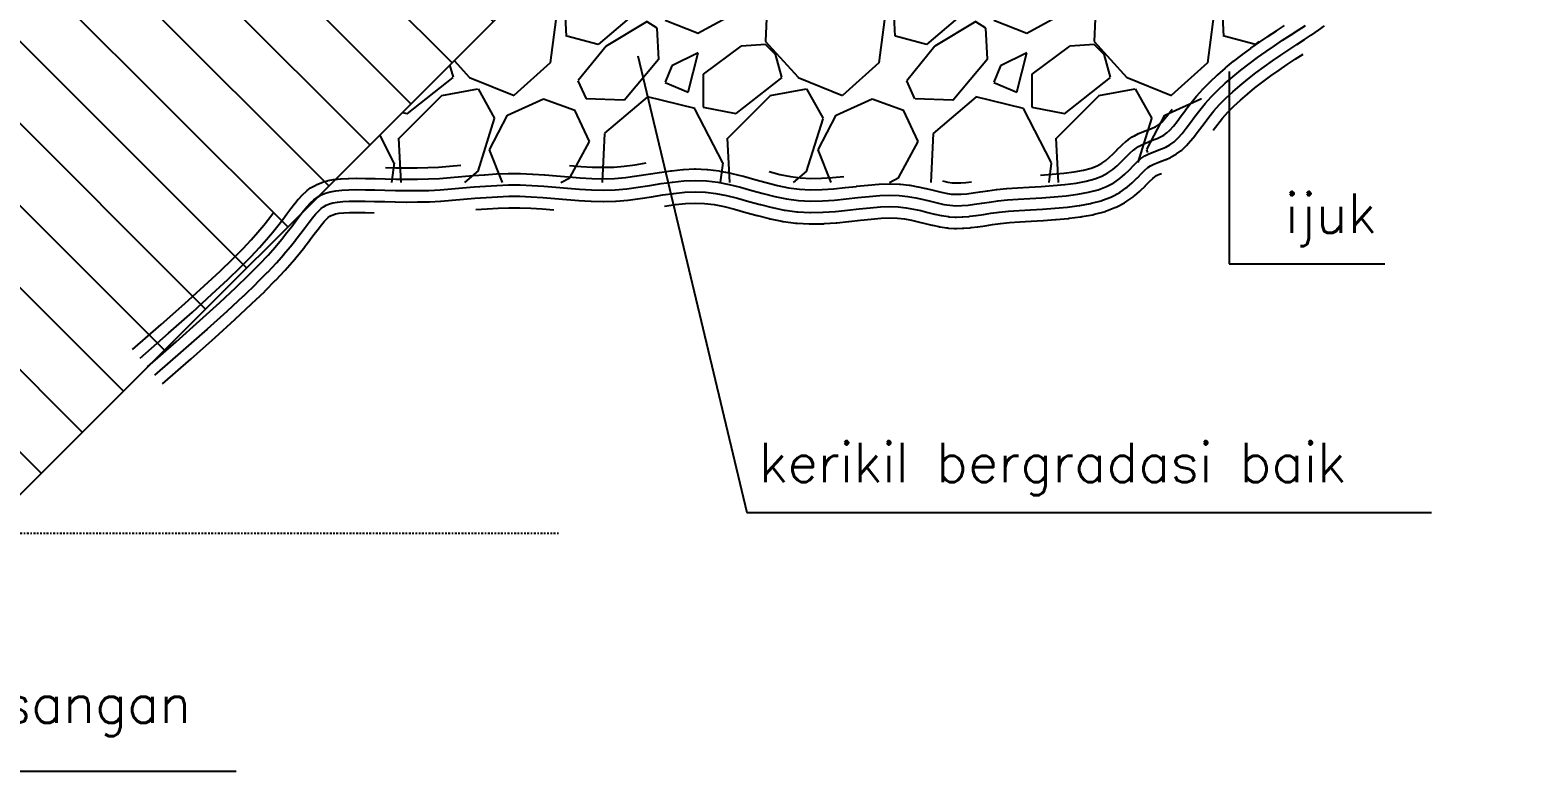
# Model space of a CAD drawing. Header units: metres. Extents: x -50 to 791, y -10 to 584.
# Drawn here: x 457.8 to 554.3, y 117 to 164.9 of the extents above; entities that cross this region are included whole.
import ezdxf

# ---------------------------------------------------------------- set-up
doc = ezdxf.new("R2010")
doc.units = ezdxf.units.M
doc.header["$MEASUREMENT"] = 0
doc.linetypes.add('DASHDOT2', pattern=[0.5, 0.25, -0.125, 0, -0.125])
doc.styles.add('L100', font='simplex.shx', dxfattribs={"height": 0.0254})

msp = doc.modelspace()

# ---------------------------------------------------------------- hatches: boundary and pattern name
at = {"linetype": 'Continuous'}
h = msp.add_hatch(dxfattribs=at)
h.set_pattern_fill('GRAVEL', color=2, scale=15, angle=45, style=0)
h.set_pattern_definition([(273.0128, (-870.0584, -1033.6732), (10.6066347, -180.3122247), [2.01804, -199.78632]), (229.9697, (-869.9523, -1035.6885), (116.67272225, 137.88574128), [3.46302, -342.83887]), (177.5104, (-872.1797, -1038.3401), (222.73862963, -10.60679216), [2.44182, -241.74048]), (312.2737, (-873.6646, -1045.12836), (-201.525478, 222.73859696), [3.15357, -312.20337]), (337.8337, (-871.5433, -1047.4618), (-180.3122962, 74.2460689), [3.09233, -306.1406]), (42.2737, (-868.6795, -1048.62854), (-222.73859696, -201.525478), [3.15357, -312.20337]), (82.6942, (-866.34607, -1046.5072), (-31.81998483, -243.95181565), [4.170435, -412.872735]), (117.2553, (-865.81574, -1042.37065), (-159.09887164, 307.591524), [3.93732, -389.794815]), (166.4296, (-867.61886, -1038.8705), (-222.73867076, 53.0328686), [3.16425, -313.2611]), (220.2364, (-870.6948, -1038.128), (127.27914084, 106.066117), [3.61248, -177.01145]), (267.3974, (-873.4525, -1040.46146), (-10.60676367, -243.9518335), [4.67172, -462.500625]), (183.8141, (-863.058, -1034.7339), (-137.8858251, -10.6066615), [1.59451, -157.85766]), (216.4692, (-864.649, -1034.83996), (159.09909147, 116.6725168), [3.03355, -300.32266]), (270, (-867.089, -1036.643), (10.606605, -10.606605), [2.12132, -19.09188]), (248.1986, (-869.1038, -1036.1128), (31.8197882, 74.2462232), [1.14237, -113.09422]), (336.8014, (-869.528, -1037.1734), (-42.426409, 21.2132073), [1.61554, -79.16193]), (75.9638, (-868.043, -1037.8098), (10.6065544, 53.033014), [2.62393, -84.84034]), (206.5651, (-867.4067, -1035.264), (31.819793, 10.606623), [1.89736, -45.5368]), (61.3895, (-875.6799, -1043.3252), (74.24631267, 137.88576832), [2.658, -263.14267]), (115.3462, (-874.4071, -1040.9918), (74.2462851, -159.098998), [2.22991, -220.76112]), (338.1986, (-869.528, -1033.143), (-74.2462232, 31.8197882), [2.28473, -111.95187]), (28.6105, (-867.4067, -1033.9914), (-137.88576832, -74.24631267), [2.658, -263.14267]), (24.444, (-869.1038, -1049.9013), (-74.2461891, -31.8198672), [2.5632, -125.59686]), (339.7751, (-866.7703, -1048.8407), (-169.70558093, 63.63972945), [2.14767, -212.61964]), (111.8014, (-858.8154, -1043.6434), (-31.8197882, 74.2462232), [2.28472, -111.95187]), (62.354, (-859.6639, -1041.5221), (-95.4594952, -180.3121923), [2.51446, -248.93136]), (114.444, (-864.0126, -1048.8407), (31.8198672, -74.2461891), [1.2816, -126.87846]), (146.3099, (-859.4518, -1044.2798), (-53.0329915, 31.8198382), [0.76485, -75.72043]), (210.9638, (-860.088, -1043.8556), (42.426392, 21.21323), [3.09232, -58.75425]), (231.009, (-862.7398, -1045.44656), (95.45942006, 116.672609), [2.86575, -283.70884]), (348.6901, (-867.0885, -1038.7644), (-31.819815, 10.606583), [2.16333, -51.91994]), (38.1572, (-864.9672, -1039.18866), (201.52551074, 159.0989342), [3.77691, -373.913445]), (105.9454, (-861.9974, -1036.8552), (31.819809, -116.6726233), [1.54434, -152.89011]), (135, (-862.422, -1035.37), (-21.2132, 3e-15), [0.9, -14.1]), (165.2564, (-863.2702, -1045.3405), (116.6725907, -31.81988544), [2.08386, -206.3028]), (93.0128, (-865.2854, -1044.8102), (-10.6066347, 180.3122247), [4.03608, -197.76828]), (45, (-865.498, -1040.78), (1e-15, 21.2132), [3.9, -11.1]), (10.3048, (-862.7398, -1038.0219), (-180.31225963, -31.81965294), [2.37171, -234.79911]), (299.0546, (-860.4064, -1037.5977), (31.8198077, -53.0330088), [2.18403, -107.01762]), (252.646, (-859.3457, -1039.50686), (-95.45928918, -307.59148716), [3.55597, -352.04211]), (220.4261, (-860.4064, -1042.901), (-148.49237483, -127.27928168), [3.761985, -372.43611])])
h.paths.add_polyline_path([(554.32, 181.297), (528.966, 206.651), (501.714, 179.399), (521.714, 179.399), (521.714, 174.399), (496.714, 174.399), (477.314, 154.999), (528.022, 154.999)])
h = msp.add_hatch(dxfattribs=at)
h.set_pattern_fill('LINE', color=2, scale=30, angle=315, style=0)
h.set_pattern_definition([(315, (-867.0885, -1051.9166), (2.6516504, 2.6516504), [])])
h.paths.add_polyline_path([(475.396, 153.081), (475.475, 153.183), (475.697, 153.451), (475.914, 153.685), (476.136, 153.887), (476.39, 154.075), (496.714, 174.399), (454.288, 174.399), (412.239, 132.35), (454.665, 132.35)])

# ---------------------------------------------------------------- linework, layer by layer
at = {"color": 5, "linetype": 'Continuous'}
msp.add_line((454.665, 132.35), (496.714, 174.399), dxfattribs=at)
at = {"color": 2, "linetype": 'Continuous'}
for p, q in [((497.05, 163.185), (504.082, 133.692)), ((535.221, 162.181), (535.221, 149.742)), ((535.221, 149.742), (545.267, 149.742)), ((504.082, 133.692), (548.28, 133.692)), ((448.787, 116.988), (471.114, 116.988))]:
    msp.add_line(p, q, dxfattribs=at)
at = {"color": 5, "linetype": 'DASHDOT2', "ltscale": 0.5}
msp.add_line((395.989, 132.35), (491.973, 132.35), dxfattribs=at)
at = {"color": 3, "linetype": 'Continuous'}
for points in [[(464.918, 143.662), (466.76, 145.272), (468.297, 146.637), (469.563, 147.786), (470.596, 148.748), (471.429, 149.553), (472.098, 150.23), (472.638, 150.807), (473.088, 151.316), (473.478, 151.784), (473.821, 152.217), (474.127, 152.616), (474.402, 152.985, -0.000053), (474.403, 152.985), (474.654, 153.321, -0.003736), (474.661, 153.33), (474.894, 153.632, -0.008493), (474.909, 153.652), (475.131, 153.919, -0.014307), (475.159, 153.951), (475.376, 154.185, -0.020687), (475.419, 154.228), (475.641, 154.43, -0.026203), (475.7, 154.479), (475.932, 154.65, -0.029771), (476.006, 154.697), (476.256, 154.839, -0.030426), (476.336, 154.878), (476.612, 154.993, -0.028122), (476.69, 155.021), (476.998, 155.11, -0.023865), (477.066, 155.126), (477.415, 155.192, -0.01896), (477.47, 155.2), (477.866, 155.244, -0.014347), (477.908, 155.247), (478.358, 155.271, -0.01018), (478.388, 155.272), (478.898, 155.278, -0.006133), (478.916, 155.278), (479.48, 155.272, -0.003115), (479.489, 155.271), (480.099, 155.256, -0.000857), (480.101, 155.256), (480.749, 155.238), (481.423, 155.222), (482.116, 155.212), (482.82, 155.214), (483.528, 155.233), (484.238, 155.271), (484.955, 155.324), (485.68, 155.385), (486.413, 155.449, -0.001942), (486.418, 155.449), (487.155, 155.507, -0.004234), (487.167, 155.508), (487.909, 155.554, -0.006482), (487.928, 155.554), (488.674, 155.581, -0.008663), (488.7, 155.581), (489.453, 155.582, -0.009832), (489.481, 155.582), (490.241, 155.552, -0.007326), (490.263, 155.551), (491.028, 155.499, -0.00403), (491.04, 155.498), (491.809, 155.434, -0.000828), (491.811, 155.434), (492.578, 155.367), (493.338, 155.307), (494.085, 155.266), (494.82, 155.251), (495.541, 155.271), (496.257, 155.333), (496.979, 155.427), (497.71, 155.539), (498.445, 155.655, -0.004049), (498.457, 155.657), (499.19, 155.761, -0.009209), (499.217, 155.764), (499.947, 155.84, -0.014497), (499.99, 155.843), (500.718, 155.877, -0.01979), (500.776, 155.877), (501.504, 155.853, -0.022929), (501.571, 155.848), (502.298, 155.756, -0.018288), (502.351, 155.747), (503.08, 155.601, -0.011923), (503.115, 155.593), (503.846, 155.41, -0.005876), (503.863, 155.405), (504.599, 155.202, -0.000097), (504.599, 155.202), (505.332, 154.999), (506.057, 154.816), (506.772, 154.669), (507.483, 154.572), (508.203, 154.535), (508.938, 154.547), (509.683, 154.598), (510.43, 154.672), (511.171, 154.757, -0.001021), (511.174, 154.758), (511.894, 154.837, -0.006214), (511.913, 154.839), (512.601, 154.898, -0.012471), (512.637, 154.9), (513.285, 154.923, -0.018601), (513.34, 154.923), (513.942, 154.899, -0.018269), (513.996, 154.895), (514.556, 154.832, -0.01523), (514.6, 154.826), (515.122, 154.735, -0.011176), (515.154, 154.728), (515.642, 154.62, -0.006136), (515.66, 154.616), (516.119, 154.503, -0.000089), (516.119, 154.503), (516.543, 154.398), (516.926, 154.315), (517.27, 154.261), (517.595, 154.241), (517.929, 154.248), (518.29, 154.279), (518.69, 154.331), (519.138, 154.397, -0.000259), (519.139, 154.397), (519.637, 154.47, -0.003943), (519.649, 154.471), (520.202, 154.543, -0.006477), (520.22, 154.545), (520.839, 154.61, -0.00701), (520.859, 154.612), (521.548, 154.664, -0.003668), (521.559, 154.664), (522.303, 154.71, -0.000365), (522.305, 154.71), (523.079, 154.756), (523.857, 154.81), (524.618, 154.879), (525.336, 154.97), (525.986, 155.089), (526.543, 155.237), (527, 155.416), (527.379, 155.621), (527.704, 155.847), (527.991, 156.09), (528.255, 156.346), (528.509, 156.608, -0.00385), (528.517, 156.616), (528.764, 156.862, -0.018212), (528.803, 156.898), (529.047, 157.108, -0.031549), (529.121, 157.164), (529.373, 157.332, -0.02869), (529.446, 157.374), (529.707, 157.507, -0.019283), (529.758, 157.531), (530.026, 157.642, -0.008583), (530.049, 157.651), (530.317, 157.752), (530.57, 157.849), (530.795, 157.95), (530.999, 158.064), (531.191, 158.204), (531.392, 158.393), (531.615, 158.645), (531.86, 158.954), (532.13, 159.312), (532.423, 159.705, -0.00357), (532.429, 159.713), (532.747, 160.128, -0.007339), (532.761, 160.144), (533.11, 160.572, -0.010563), (533.13, 160.596), (533.517, 161.031, -0.012481), (533.542, 161.057), (533.97, 161.493, -0.010963), (533.993, 161.515), (534.458, 161.949, -0.009082), (534.477, 161.966), (534.972, 162.395, -0.007608), (534.989, 162.409), (535.507, 162.831, -0.006434), (535.522, 162.843), (536.057, 163.256, -0.00548), (536.069, 163.265), (536.613, 163.667, -0.004692), (536.625, 163.675), (537.171, 164.063, -0.004026), (537.181, 164.07), (537.724, 164.441, -0.003293), (537.732, 164.447), (538.263, 164.801, -0.001943), (538.268, 164.804), (538.783, 165.141, -0.000306)], [(465.885, 142.556), (467.729, 144.168, 0.001983), (467.733, 144.172), (469.275, 145.541, 0.002607), (469.28, 145.546), (470.554, 146.701, 0.003429), (470.561, 146.708), (471.602, 147.679, 0.004469), (471.612, 147.688), (472.456, 148.503, 0.005679), (472.468, 148.515), (473.149, 149.204, 0.006834), (473.163, 149.218), (473.718, 149.811, 0.007424), (473.733, 149.827), (474.196, 150.352, 0.006913), (474.209, 150.368), (474.611, 150.85, 0.00596), (474.622, 150.863), (474.976, 151.308, 0.004633), (474.984, 151.319), (475.296, 151.727, 0.002682), (475.301, 151.733), (475.579, 152.105), (475.827, 152.437), (476.049, 152.725), (476.249, 152.967), (476.432, 153.163), (476.602, 153.319), (476.768, 153.441), (476.942, 153.539), (477.138, 153.621), (477.373, 153.689), (477.66, 153.743), (478.007, 153.782), (478.421, 153.804), (478.907, 153.81), (479.457, 153.803), (480.061, 153.788), (480.709, 153.77, 0.000987), (480.712, 153.77), (481.392, 153.753, 0.00262), (481.399, 153.753), (482.102, 153.743, 0.004181), (482.114, 153.743), (482.833, 153.746, 0.005774), (482.85, 153.746), (483.576, 153.765, 0.006788), (483.596, 153.766), (484.323, 153.804, 0.005104), (484.338, 153.805), (485.067, 153.859, 0.002734), (485.075, 153.86), (485.805, 153.922, 0.000383), (485.806, 153.922), (486.536, 153.985), (487.264, 154.042), (487.989, 154.087), (488.714, 154.113), (489.439, 154.113), (490.174, 154.085), (490.923, 154.034), (491.684, 153.97), (492.454, 153.903, 0.00234), (492.461, 153.902), (493.232, 153.842, 0.005538), (493.248, 153.841), (494.017, 153.798, 0.008819), (494.043, 153.797), (494.808, 153.782, 0.012211), (494.844, 153.782), (495.604, 153.804, 0.014309), (495.645, 153.806), (496.398, 153.871, 0.010849), (496.43, 153.874), (497.177, 153.971, 0.005938), (497.194, 153.974), (497.935, 154.088, 0.000984), (497.938, 154.088), (498.669, 154.204), (499.382, 154.305), (500.078, 154.377), (500.756, 154.408), (501.421, 154.386), (502.088, 154.302), (502.774, 154.164), (503.48, 153.987), (504.208, 153.786), (504.949, 153.581, 0.005552), (504.964, 153.577), (505.713, 153.388, 0.0112), (505.745, 153.381), (506.501, 153.225, 0.016891), (506.55, 153.217), (507.316, 153.113, 0.020719), (507.376, 153.107), (508.151, 153.066, 0.017391), (508.202, 153.065), (508.981, 153.079, 0.012586), (509.018, 153.08), (509.794, 153.133, 0.008054), (509.817, 153.135), (510.581, 153.211, 0.00361), (510.592, 153.212), (511.337, 153.298), (512.047, 153.376), (512.707, 153.433), (513.31, 153.454), (513.858, 153.433), (514.369, 153.375), (514.853, 153.291), (515.316, 153.188), (515.766, 153.077), (516.201, 152.97, 0.007039), (516.221, 152.965), (516.635, 152.875, 0.015279), (516.679, 152.866), (517.078, 152.805, 0.022466), (517.144, 152.798), (517.533, 152.773, 0.021272), (517.595, 152.772), (517.985, 152.78, 0.016256), (518.032, 152.782), (518.432, 152.817, 0.010325), (518.462, 152.82), (518.884, 152.875, 0.004588), (518.898, 152.877), (519.352, 152.943), (519.844, 153.015), (520.382, 153.085), (520.98, 153.148), (521.654, 153.199), (522.392, 153.244), (523.17, 153.29, 0.002488), (523.177, 153.29), (523.967, 153.345, 0.005398), (523.983, 153.346), (524.764, 153.418, 0.008833), (524.79, 153.42), (525.54, 153.516, 0.013401), (525.579, 153.522), (526.278, 153.649, 0.020086), (526.336, 153.662), (526.961, 153.828, 0.028392), (527.04, 153.854), (527.577, 154.065, 0.030356), (527.658, 154.102), (528.114, 154.348, 0.028242), (528.184, 154.391), (528.571, 154.661, 0.023648), (528.626, 154.703), (528.959, 154.985, 0.016725), (528.995, 155.018), (529.286, 155.299, 0.007619), (529.301, 155.315), (529.559, 155.58), (529.783, 155.803), (529.971, 155.966), (530.15, 156.084), (530.348, 156.185), (530.578, 156.281), (530.837, 156.378, 0.002355), (530.844, 156.381), (531.117, 156.486, 0.012896), (531.152, 156.501), (531.425, 156.623, 0.022361), (531.483, 156.652), (531.754, 156.803, 0.029743), (531.827, 156.85), (532.092, 157.043, 0.031593), (532.164, 157.102), (532.423, 157.346, 0.022706), (532.469, 157.394), (532.728, 157.686, 0.013558), (532.753, 157.716), (533.017, 158.049, 0.006488), (533.029, 158.064), (533.304, 158.431, 0.000934), (533.306, 158.433), (533.597, 158.822), (533.905, 159.224), (534.238, 159.631), (534.602, 160.041), (535.006, 160.452), (535.449, 160.865), (535.926, 161.277), (536.428, 161.686), (536.948, 162.088), (537.48, 162.481), (538.016, 162.861), (538.55, 163.227), (539.075, 163.577), (539.587, 163.912), (540.077, 164.233, 0.001578), (540.081, 164.235), (540.542, 164.541, 0.003874), (540.552, 164.547), (540.976, 164.838, 0.006844), (540.993, 164.849), (541.374, 165.126, 0.010921)], [(523.032, 155.489), (523.799, 155.542), (524.538, 155.609), (525.224, 155.696), (525.826, 155.806), (526.314, 155.936), (526.69, 156.083), (526.994, 156.247), (527.256, 156.43), (527.497, 156.634), (527.736, 156.866), (527.983, 157.119, -0.00385), (527.999, 157.135), (528.245, 157.381, -0.018212), (528.323, 157.454), (528.567, 157.665, -0.031549), (528.715, 157.776), (528.967, 157.944, -0.02869), (529.113, 158.029), (529.374, 158.162, -0.019283), (529.477, 158.209), (529.744, 158.32, -0.008583), (529.791, 158.339), (530.056, 158.438), (530.287, 158.528), (530.466, 158.607), (530.602, 158.684), (530.721, 158.77), (530.864, 158.905), (531.052, 159.117), (531.279, 159.403), (531.542, 159.752)], [(498.778, 153.477), (499.472, 153.576), (500.133, 153.644), (500.761, 153.673), (501.363, 153.653), (501.97, 153.577), (502.612, 153.448), (503.293, 153.277), (504.012, 153.078), (504.753, 152.873, 0.005552), (504.784, 152.865), (505.533, 152.676, 0.0112), (505.597, 152.661), (506.353, 152.506, 0.016891), (506.451, 152.489), (507.217, 152.385, 0.020719), (507.338, 152.374), (508.113, 152.333, 0.017391), (508.215, 152.331), (508.994, 152.345, 0.012586), (509.068, 152.348), (509.843, 152.4, 0.008054), (509.89, 152.404), (510.655, 152.481, 0.00361), (510.676, 152.483), (511.419, 152.568), (512.118, 152.645), (512.752, 152.7), (513.308, 152.719), (513.803, 152.7), (514.265, 152.648), (514.71, 152.57), (515.149, 152.473), (515.59, 152.364), (516.024, 152.257, 0.007039), (516.064, 152.247), (516.479, 152.157, 0.015279), (516.567, 152.141), (516.966, 152.079, 0.022466), (517.097, 152.065), (517.486, 152.04, 0.021272), (517.611, 152.037), (518, 152.046, 0.016256), (518.096, 152.051), (518.496, 152.086, 0.010325), (518.556, 152.092), (518.978, 152.146, 0.004588), (519.005, 152.15), (519.459, 152.217), (519.945, 152.288), (520.467, 152.356), (521.046, 152.416), (521.704, 152.466), (522.436, 152.51), (523.213, 152.557, 0.002488), (523.228, 152.558), (524.018, 152.612, 0.005398), (524.05, 152.615), (524.831, 152.686, 0.008833), (524.882, 152.692), (525.633, 152.787, 0.013401), (525.711, 152.799), (526.409, 152.926, 0.020086), (526.525, 152.952), (527.15, 153.118, 0.028392), (527.309, 153.17), (527.845, 153.381, 0.030356), (528.007, 153.456), (528.462, 153.702, 0.028242), (528.604, 153.789), (528.991, 154.058, 0.023648), (529.101, 154.143), (529.433, 154.424, 0.016725), (529.506, 154.49), (529.797, 154.771, 0.007619), (529.828, 154.803), (530.082, 155.064), (530.283, 155.264), (530.416, 155.379), (530.521, 155.449), (530.656, 155.518), (530.848, 155.597)], [(466.368, 142.003), (468.212, 143.615, 0.001983), (468.221, 143.623), (469.762, 144.992, 0.002607), (469.774, 145.002), (471.047, 146.157, 0.003429), (471.062, 146.171), (472.103, 147.141, 0.004469), (472.122, 147.159), (472.966, 147.975, 0.005679), (472.99, 147.998), (473.671, 148.687, 0.006834), (473.699, 148.716), (474.254, 149.309, 0.007424), (474.283, 149.341), (474.747, 149.866, 0.006913), (474.773, 149.897), (475.175, 150.379, 0.00596), (475.197, 150.407), (475.551, 150.851, 0.004633), (475.567, 150.873), (475.879, 151.281, 0.002682), (475.889, 151.293), (476.167, 151.665), (476.412, 151.993), (476.623, 152.266), (476.802, 152.482), (476.949, 152.641), (477.069, 152.75), (477.168, 152.824), (477.265, 152.878), (477.382, 152.927), (477.543, 152.974), (477.768, 153.016), (478.067, 153.049), (478.445, 153.069), (478.907, 153.075), (479.444, 153.069), (480.042, 153.054)]]:
    msp.add_lwpolyline(points, format="xyb", dxfattribs=at)
at = {"color": 4, "linetype": 'Continuous'}
msp.add_lwpolyline([(465.401, 143.109), (467.246, 144.721), (468.787, 146.09), (470.061, 147.245), (471.102, 148.216), (471.945, 149.031), (472.627, 149.72), (473.182, 150.313), (473.645, 150.838), (474.047, 151.32), (474.401, 151.765), (474.713, 152.173), (474.991, 152.545), (475.242, 152.882), (475.475, 153.183), (475.697, 153.451), (475.914, 153.685), (476.136, 153.887), (476.368, 154.058), (476.618, 154.2), (476.894, 154.315), (477.202, 154.404), (477.551, 154.47), (477.947, 154.514), (478.397, 154.538), (478.907, 154.544), (479.471, 154.537), (480.081, 154.522), (480.73, 154.504), (481.409, 154.487), (482.112, 154.478), (482.831, 154.48), (483.557, 154.499), (484.284, 154.538), (485.013, 154.592), (485.743, 154.654), (486.476, 154.717), (487.212, 154.775), (487.954, 154.82), (488.7, 154.847), (489.453, 154.848), (490.213, 154.819), (490.978, 154.767), (491.747, 154.702), (492.518, 154.635), (493.289, 154.575), (494.058, 154.532), (494.823, 154.516), (495.583, 154.538), (496.336, 154.602), (497.082, 154.699), (497.823, 154.814), (498.56, 154.93), (499.293, 155.034), (500.023, 155.11), (500.752, 155.143), (501.479, 155.119), (502.207, 155.027), (502.936, 154.881), (503.667, 154.697), (504.403, 154.494), (505.144, 154.289), (505.893, 154.1), (506.649, 153.945), (507.415, 153.84), (508.19, 153.8), (508.969, 153.813), (509.744, 153.866), (510.508, 153.942), (511.254, 154.028), (511.975, 154.107), (512.663, 154.166), (513.311, 154.189), (513.914, 154.166), (514.474, 154.103), (514.995, 154.011), (515.484, 153.903), (515.943, 153.79), (516.377, 153.682), (516.791, 153.592), (517.19, 153.531), (517.58, 153.506), (517.969, 153.514), (518.369, 153.549), (518.791, 153.603), (519.245, 153.67), (519.744, 153.743), (520.296, 153.815), (520.915, 153.879), (521.604, 153.931), (522.348, 153.977), (523.126, 154.023), (523.916, 154.078), (524.697, 154.149), (525.448, 154.244), (526.147, 154.371), (526.772, 154.538), (527.309, 154.748), (527.765, 154.994), (528.152, 155.264), (528.484, 155.545), (528.775, 155.826), (529.036, 156.096), (529.283, 156.342), (529.527, 156.552), (529.779, 156.72), (530.04, 156.853), (530.307, 156.964), (530.579, 157.066), (530.852, 157.171), (531.125, 157.293), (531.395, 157.444), (531.66, 157.637), (531.92, 157.881), (532.178, 158.173), (532.442, 158.505), (532.717, 158.872), (533.011, 159.266), (533.33, 159.68), (533.679, 160.108), (534.065, 160.543), (534.493, 160.978), (534.958, 161.411), (535.453, 161.84), (535.971, 162.262), (536.506, 162.675), (537.05, 163.076), (537.596, 163.464), (538.139, 163.836), (538.671, 164.19), (539.185, 164.527), (539.676, 164.848), (540.137, 165.153)], dxfattribs=at)
at = {"color": 3, "linetype": 'Continuous'}
for points in [[(534.182, 158.379), (534.481, 158.768), (534.797, 159.155), (535.139, 159.539), (535.518, 159.925), (535.94, 160.319), (536.398, 160.715), (536.884, 161.111), (537.391, 161.502), (537.911, 161.886), (538.436, 162.259), (538.961, 162.619), (539.48, 162.964), (539.989, 163.298)], [(480.768, 155.972), (481.437, 155.956), (482.12, 155.947), (482.809, 155.949), (483.498, 155.967), (484.191, 156.004), (484.896, 156.056), (485.618, 156.117)], [(492.639, 156.099), (493.387, 156.04), (494.113, 156), (494.817, 155.985), (495.499, 156.005), (496.178, 156.063), (496.876, 156.154), (497.597, 156.265)], [(505.52, 155.709), (506.221, 155.532), (506.896, 155.393), (507.552, 155.304), (508.216, 155.269), (508.906, 155.281), (509.621, 155.33), (510.351, 155.403)], [(516.71, 155.113), (517.06, 155.037), (517.35, 154.992), (517.61, 154.976), (517.889, 154.982), (518.212, 155.01), (518.59, 155.058)], [(464.435, 144.215), (466.275, 145.823), (467.806, 147.183), (469.066, 148.326), (470.09, 149.281), (470.913, 150.076), (471.568, 150.739), (472.095, 151.301), (472.53, 151.794), (472.908, 152.248), (473.242, 152.668), (473.541, 153.059)], [(486.597, 153.253), (487.315, 153.31), (488.025, 153.353), (488.727, 153.378), (489.426, 153.379), (490.135, 153.352), (490.867, 153.302), (491.622, 153.238)]]:
    msp.add_lwpolyline(points, dxfattribs=at)

# ---------------------------------------------------------------- texts
at = {"color": 3, "linetype": 'Continuous', "style": 'L100'}
for s, p in [('ijuk', (538.838, 151.749)), ('kerikil bergradasi baik', (504.864, 135.656)), ('pasangan', (451.902, 120.1))]:
    msp.add_text(s, height=2.54, dxfattribs=at).set_placement(p)

doc.saveas('drawing.dxf')
